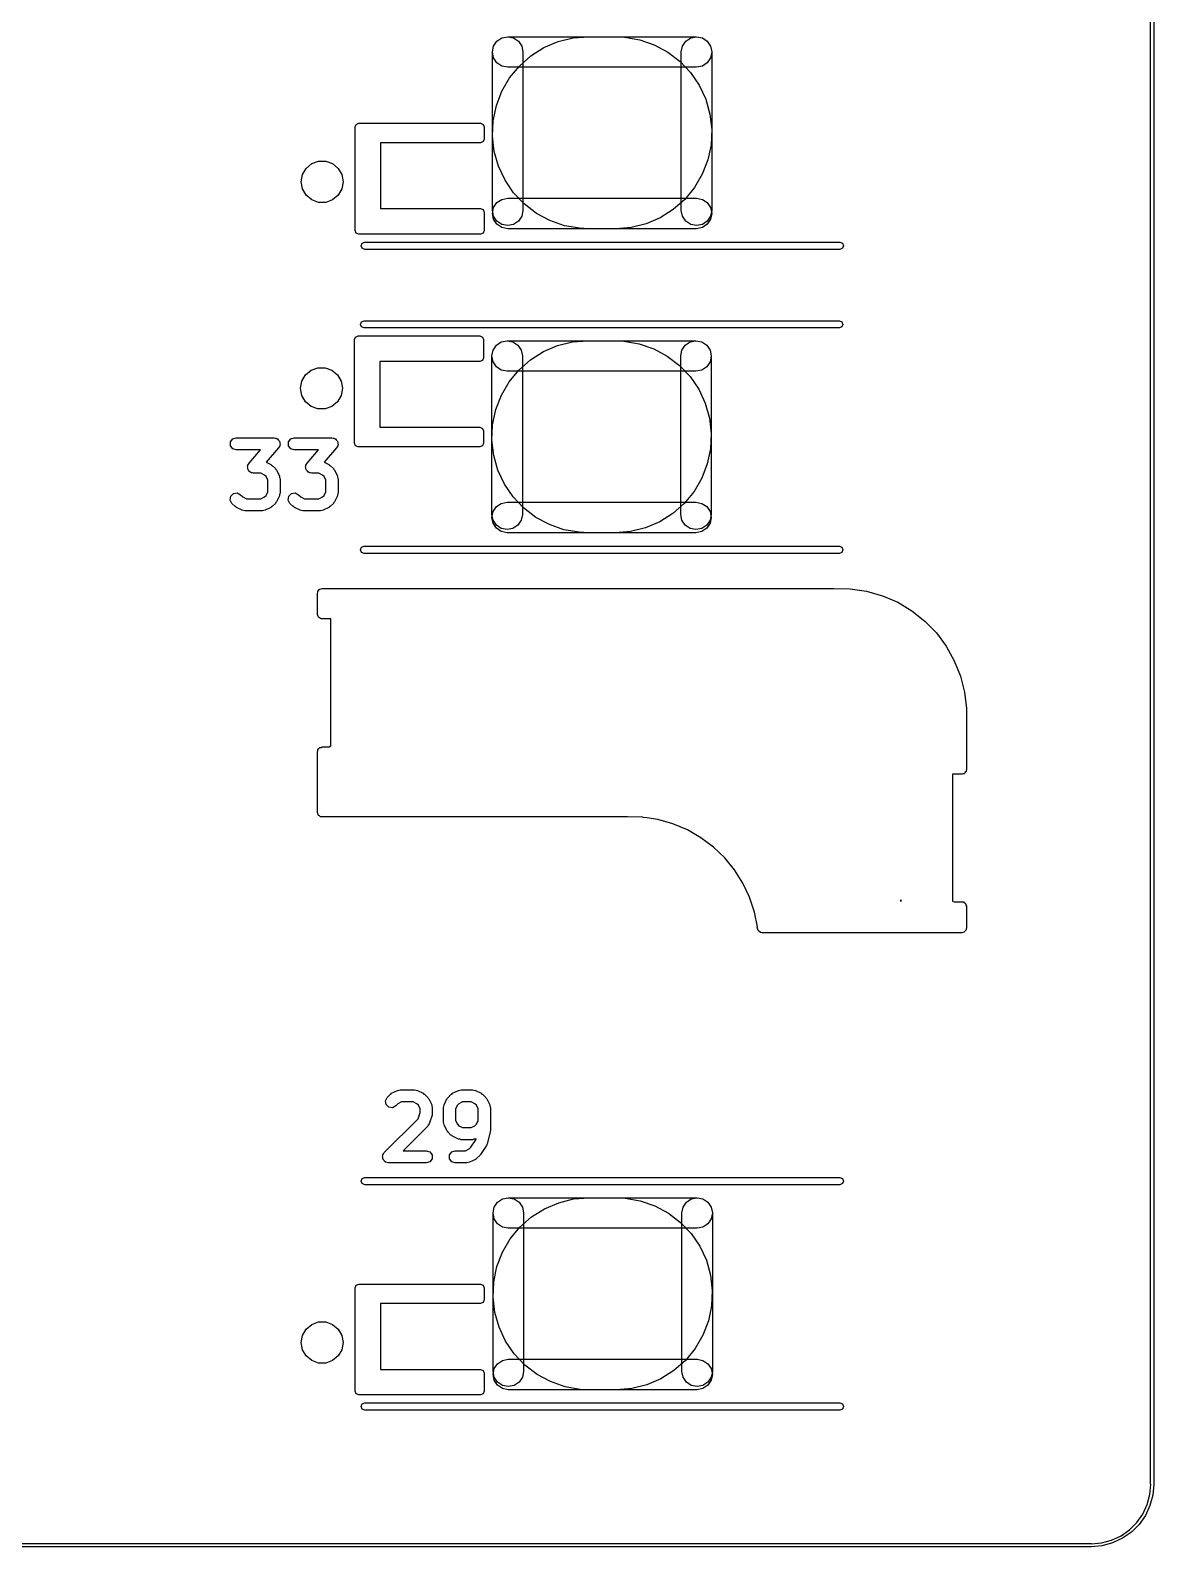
# Model space of a CAD drawing. Extents: x 66 to 223, y -169 to -36.
# Drawn here: x 204.77 to 223.21, y -142.46 to -117.57 of the extents above; entities that cross this region are included whole.
import ezdxf

# ---------------------------------------------------------------- set-up
doc = ezdxf.new("R2010")
doc.units = 0
doc.layers.add('BLACK', color=7, linetype='CONTINUOUS')

msp = doc.modelspace()

# ---------------------------------------------------------------- linework, layer by layer
at = {"layer": 'BLACK', "linetype": 'CONTINUOUS'}
for p, q in [((223.161, -141.43), (223.161, -49.1797)), ((223.211, -49.1797), (223.211, -141.43)), ((212.43, -117.748), (212.511, -117.694)), ((212.43, -117.748), (212.511, -117.694)), ((212.43, -117.748), (212.511, -117.694)), ((212.43, -117.748), (212.511, -117.694)), ((212.511, -117.694), (212.607, -117.675)), ((212.511, -117.694), (212.607, -117.675)), ((212.511, -117.694), (212.607, -117.675)), ((212.511, -117.694), (212.607, -117.675)), ((212.607, -117.675), (212.703, -117.694)), ((212.607, -117.675), (215.707, -117.675)), ((212.607, -117.675), (212.703, -117.694)), ((212.607, -117.675), (215.707, -117.675)), ((212.703, -117.694), (212.784, -117.748)), ((212.703, -117.694), (212.784, -117.748)), ((213.435, -117.756), (213.68, -117.695)), ((213.435, -117.756), (213.68, -117.695)), ((213.68, -117.695), (213.932, -117.675)), ((213.68, -117.695), (213.932, -117.675)), ((213.932, -117.675), (214.382, -117.675)), ((213.932, -117.675), (214.382, -117.675)), ((214.382, -117.675), (214.525, -117.681)), ((214.382, -117.675), (214.525, -117.681)), ((214.525, -117.681), (214.774, -117.724)), ((214.525, -117.681), (214.774, -117.724)), ((215.53, -117.748), (215.611, -117.694)), ((215.53, -117.748), (215.611, -117.694)), ((215.611, -117.694), (215.707, -117.675)), ((215.611, -117.694), (215.707, -117.675)), ((215.707, -117.675), (215.803, -117.694)), ((215.707, -117.675), (215.803, -117.694)), ((215.707, -117.675), (215.803, -117.694)), ((215.707, -117.675), (215.803, -117.694)), ((215.803, -117.694), (215.884, -117.748)), ((215.803, -117.694), (215.884, -117.748)), ((215.803, -117.694), (215.884, -117.748)), ((215.803, -117.694), (215.884, -117.748)), ((212.357, -117.925), (212.376, -117.829)), ((212.357, -117.925), (212.376, -117.829)), ((212.357, -117.925), (212.376, -117.829)), ((212.357, -117.925), (212.376, -117.829)), ((212.357, -120.525), (212.357, -117.925)), ((212.376, -118.021), (212.357, -117.925)), ((212.357, -120.525), (212.357, -117.925)), ((212.376, -118.021), (212.357, -117.925)), ((212.376, -117.829), (212.43, -117.748)), ((212.376, -117.829), (212.43, -117.748)), ((212.376, -117.829), (212.43, -117.748)), ((212.376, -117.829), (212.43, -117.748)), ((212.784, -117.748), (212.838, -117.829)), ((212.784, -117.748), (212.838, -117.829)), ((212.838, -117.829), (212.857, -117.925)), ((212.838, -117.829), (212.857, -117.925)), ((212.857, -117.925), (212.857, -120.525)), ((212.857, -117.925), (212.857, -120.525)), ((212.989, -117.989), (213.202, -117.854)), ((212.989, -117.989), (213.202, -117.854)), ((213.202, -117.854), (213.435, -117.756)), ((213.202, -117.854), (213.435, -117.756)), ((214.774, -117.724), (215.013, -117.807)), ((214.774, -117.724), (215.013, -117.807)), ((215.013, -117.807), (215.235, -117.926)), ((215.013, -117.807), (215.235, -117.926)), ((215.235, -117.926), (215.436, -118.08)), ((215.235, -117.926), (215.436, -118.08)), ((215.457, -117.925), (215.476, -117.829)), ((215.457, -117.925), (215.476, -117.829)), ((215.457, -120.525), (215.457, -117.925)), ((215.457, -120.525), (215.457, -117.925)), ((215.476, -117.829), (215.53, -117.748)), ((215.476, -117.829), (215.53, -117.748)), ((215.884, -117.748), (215.938, -117.829)), ((215.884, -117.748), (215.938, -117.829)), ((215.884, -117.748), (215.938, -117.829)), ((215.884, -117.748), (215.938, -117.829)), ((215.938, -117.829), (215.957, -117.925)), ((215.938, -117.829), (215.957, -117.925)), ((215.938, -117.829), (215.957, -117.925)), ((215.938, -117.829), (215.957, -117.925)), ((215.957, -117.925), (215.938, -118.021)), ((215.957, -117.925), (215.938, -118.021)), ((215.957, -117.925), (215.957, -120.525)), ((215.957, -117.925), (215.957, -120.525)), ((212.43, -118.102), (212.376, -118.021)), ((212.43, -118.102), (212.376, -118.021)), ((212.511, -118.156), (212.43, -118.102)), ((212.511, -118.156), (212.43, -118.102)), ((212.607, -118.175), (212.511, -118.156)), ((212.607, -118.175), (212.511, -118.156)), ((215.707, -118.175), (212.607, -118.175)), ((215.707, -118.175), (212.607, -118.175)), ((212.639, -118.351), (212.799, -118.156)), ((212.639, -118.351), (212.799, -118.156)), ((212.799, -118.156), (212.989, -117.989)), ((212.799, -118.156), (212.989, -117.989)), ((215.436, -118.08), (215.609, -118.263)), ((215.436, -118.08), (215.609, -118.263)), ((215.803, -118.156), (215.707, -118.175)), ((215.803, -118.156), (215.707, -118.175)), ((215.884, -118.102), (215.803, -118.156)), ((215.884, -118.102), (215.803, -118.156)), ((215.938, -118.021), (215.884, -118.102)), ((215.938, -118.021), (215.884, -118.102)), ((212.512, -118.569), (212.639, -118.351)), ((212.512, -118.569), (212.639, -118.351)), ((215.609, -118.263), (215.751, -118.472)), ((215.609, -118.263), (215.751, -118.472)), ((212.421, -118.805), (212.512, -118.569)), ((212.421, -118.805), (212.512, -118.569)), ((215.751, -118.472), (215.858, -118.701)), ((215.751, -118.472), (215.858, -118.701)), ((215.858, -118.701), (215.927, -118.944)), ((215.858, -118.701), (215.927, -118.944)), ((212.369, -119.053), (212.421, -118.805)), ((212.369, -119.053), (212.421, -118.805)), ((215.927, -118.944), (215.956, -119.195)), ((215.927, -118.944), (215.956, -119.195)), ((210.101, -119.155), (210.119, -119.113)), ((210.101, -120.855), (210.101, -119.155)), ((210.119, -119.113), (210.161, -119.095)), ((210.161, -119.095), (212.161, -119.095)), ((212.161, -119.095), (212.203, -119.113)), ((212.203, -119.113), (212.221, -119.155)), ((212.221, -119.155), (212.221, -119.355)), ((212.358, -119.305), (212.369, -119.053)), ((212.358, -119.305), (212.369, -119.053)), ((215.956, -119.195), (215.945, -119.447)), ((215.956, -119.195), (215.945, -119.447)), ((212.161, -119.415), (210.521, -119.415)), ((210.521, -119.415), (210.521, -120.495)), ((212.203, -119.397), (212.161, -119.415)), ((212.221, -119.355), (212.203, -119.397)), ((212.387, -119.556), (212.358, -119.305)), ((212.387, -119.556), (212.358, -119.305)), ((215.945, -119.447), (215.893, -119.695)), ((215.945, -119.447), (215.893, -119.695)), ((212.456, -119.799), (212.387, -119.556)), ((212.456, -119.799), (212.387, -119.556)), ((215.893, -119.695), (215.802, -119.931)), ((215.893, -119.695), (215.802, -119.931)), ((209.218, -120.055), (209.239, -119.938)), ((209.239, -119.938), (209.298, -119.835)), ((209.298, -119.835), (209.39, -119.758)), ((209.39, -119.758), (209.501, -119.717)), ((209.501, -119.717), (209.621, -119.717)), ((209.621, -119.717), (209.732, -119.758)), ((209.732, -119.758), (209.824, -119.835)), ((209.824, -119.835), (209.883, -119.938)), ((209.883, -119.938), (209.904, -120.055)), ((212.563, -120.028), (212.456, -119.799)), ((212.563, -120.028), (212.456, -119.799)), ((215.802, -119.931), (215.675, -120.149)), ((215.802, -119.931), (215.675, -120.149)), ((209.239, -120.172), (209.218, -120.055)), ((209.298, -120.275), (209.239, -120.172)), ((209.883, -120.172), (209.824, -120.275)), ((209.904, -120.055), (209.883, -120.172)), ((212.705, -120.237), (212.563, -120.028)), ((212.705, -120.237), (212.563, -120.028)), ((215.675, -120.149), (215.515, -120.344)), ((215.675, -120.149), (215.515, -120.344)), ((209.39, -120.352), (209.298, -120.275)), ((209.501, -120.393), (209.39, -120.352)), ((209.621, -120.393), (209.501, -120.393)), ((209.732, -120.352), (209.621, -120.393)), ((209.824, -120.275), (209.732, -120.352)), ((212.376, -120.479), (212.43, -120.398)), ((212.376, -120.479), (212.43, -120.398)), ((212.43, -120.398), (212.511, -120.344)), ((212.43, -120.398), (212.511, -120.344)), ((212.511, -120.344), (212.607, -120.325)), ((212.511, -120.344), (212.607, -120.325)), ((212.607, -120.325), (215.707, -120.325)), ((212.607, -120.325), (215.707, -120.325)), ((212.878, -120.42), (212.705, -120.237)), ((212.878, -120.42), (212.705, -120.237)), ((213.079, -120.574), (212.878, -120.42)), ((213.079, -120.574), (212.878, -120.42)), ((215.515, -120.344), (215.325, -120.511)), ((215.515, -120.344), (215.325, -120.511)), ((215.707, -120.325), (215.803, -120.344)), ((215.707, -120.325), (215.803, -120.344)), ((215.803, -120.344), (215.884, -120.398)), ((215.803, -120.344), (215.884, -120.398)), ((215.884, -120.398), (215.938, -120.479)), ((215.884, -120.398), (215.938, -120.479)), ((210.521, -120.495), (212.161, -120.495)), ((212.161, -120.495), (212.203, -120.513)), ((212.203, -120.513), (212.221, -120.555)), ((212.221, -120.555), (212.221, -120.855)), ((212.357, -120.575), (212.376, -120.479)), ((212.357, -120.575), (212.376, -120.479)), ((212.376, -120.621), (212.357, -120.525)), ((212.376, -120.621), (212.357, -120.525)), ((212.376, -120.671), (212.357, -120.575)), ((212.376, -120.671), (212.357, -120.575)), ((212.43, -120.702), (212.376, -120.621)), ((212.43, -120.702), (212.376, -120.621)), ((212.43, -120.752), (212.376, -120.671)), ((212.43, -120.752), (212.376, -120.671)), ((212.838, -120.621), (212.784, -120.702)), ((212.838, -120.621), (212.784, -120.702)), ((212.857, -120.525), (212.838, -120.621)), ((212.857, -120.525), (212.838, -120.621)), ((213.301, -120.693), (213.079, -120.574)), ((213.301, -120.693), (213.079, -120.574)), ((215.112, -120.646), (214.879, -120.744)), ((215.112, -120.646), (214.879, -120.744)), ((215.325, -120.511), (215.112, -120.646)), ((215.325, -120.511), (215.112, -120.646)), ((215.476, -120.621), (215.457, -120.525)), ((215.476, -120.621), (215.457, -120.525)), ((215.53, -120.702), (215.476, -120.621)), ((215.53, -120.702), (215.476, -120.621)), ((215.938, -120.621), (215.884, -120.702)), ((215.938, -120.621), (215.884, -120.702)), ((215.938, -120.671), (215.884, -120.752)), ((215.938, -120.671), (215.884, -120.752)), ((215.938, -120.479), (215.957, -120.575)), ((215.938, -120.479), (215.957, -120.575)), ((215.957, -120.525), (215.938, -120.621)), ((215.957, -120.525), (215.938, -120.621)), ((215.957, -120.575), (215.938, -120.671)), ((215.957, -120.575), (215.938, -120.671)), ((210.119, -120.897), (210.101, -120.855)), ((210.161, -120.915), (210.119, -120.897)), ((212.161, -120.915), (210.161, -120.915)), ((212.203, -120.897), (212.161, -120.915)), ((212.221, -120.855), (212.203, -120.897)), ((212.511, -120.756), (212.43, -120.702)), ((212.511, -120.756), (212.43, -120.702)), ((212.511, -120.806), (212.43, -120.752)), ((212.511, -120.806), (212.43, -120.752)), ((212.607, -120.775), (212.511, -120.756)), ((212.607, -120.775), (212.511, -120.756)), ((212.607, -120.825), (212.511, -120.806)), ((212.607, -120.825), (212.511, -120.806)), ((212.703, -120.756), (212.607, -120.775)), ((212.703, -120.756), (212.607, -120.775)), ((215.707, -120.825), (212.607, -120.825)), ((215.707, -120.825), (212.607, -120.825)), ((212.784, -120.702), (212.703, -120.756)), ((212.784, -120.702), (212.703, -120.756)), ((213.54, -120.776), (213.301, -120.693)), ((213.54, -120.776), (213.301, -120.693)), ((213.789, -120.819), (213.54, -120.776)), ((213.789, -120.819), (213.54, -120.776)), ((213.932, -120.825), (213.789, -120.819)), ((213.932, -120.825), (213.789, -120.819)), ((214.382, -120.825), (213.932, -120.825)), ((214.382, -120.825), (213.932, -120.825)), ((214.634, -120.805), (214.382, -120.825)), ((214.634, -120.805), (214.382, -120.825)), ((214.879, -120.744), (214.634, -120.805)), ((214.879, -120.744), (214.634, -120.805)), ((215.611, -120.756), (215.53, -120.702)), ((215.611, -120.756), (215.53, -120.702)), ((215.707, -120.775), (215.611, -120.756)), ((215.707, -120.775), (215.611, -120.756)), ((215.803, -120.756), (215.707, -120.775)), ((215.803, -120.756), (215.707, -120.775)), ((215.803, -120.806), (215.707, -120.825)), ((215.803, -120.806), (215.707, -120.825)), ((215.884, -120.702), (215.803, -120.756)), ((215.884, -120.702), (215.803, -120.756)), ((215.884, -120.752), (215.803, -120.806)), ((215.884, -120.752), (215.803, -120.806)), ((210.201, -121.105), (210.219, -121.063)), ((210.219, -121.147), (210.201, -121.105)), ((210.219, -121.063), (210.261, -121.045)), ((210.261, -121.165), (210.219, -121.147)), ((210.261, -121.045), (218.061, -121.045)), ((218.061, -121.165), (210.261, -121.165)), ((218.061, -121.045), (218.103, -121.063)), ((218.103, -121.147), (218.061, -121.165)), ((218.103, -121.063), (218.121, -121.105)), ((218.121, -121.105), (218.103, -121.147)), ((210.191, -122.395), (210.209, -122.353)), ((210.209, -122.437), (210.191, -122.395)), ((210.209, -122.353), (210.251, -122.335)), ((210.251, -122.335), (218.051, -122.335)), ((218.051, -122.335), (218.093, -122.353)), ((218.093, -122.353), (218.111, -122.395)), ((218.111, -122.395), (218.093, -122.437)), ((210.091, -122.645), (210.109, -122.603)), ((210.091, -124.345), (210.091, -122.645)), ((210.109, -122.603), (210.151, -122.585)), ((210.151, -122.585), (212.151, -122.585)), ((210.251, -122.455), (210.209, -122.437)), ((218.051, -122.455), (210.251, -122.455)), ((212.151, -122.585), (212.193, -122.603)), ((212.193, -122.603), (212.211, -122.645)), ((212.211, -122.645), (212.211, -122.945)), ((212.421, -122.737), (212.502, -122.683)), ((212.421, -122.737), (212.502, -122.683)), ((212.421, -122.737), (212.502, -122.683)), ((212.421, -122.737), (212.502, -122.683)), ((212.502, -122.683), (212.598, -122.664)), ((212.502, -122.683), (212.598, -122.664)), ((212.502, -122.683), (212.598, -122.664)), ((212.502, -122.683), (212.598, -122.664)), ((212.598, -122.664), (215.698, -122.664)), ((212.598, -122.664), (212.694, -122.683)), ((212.598, -122.664), (215.698, -122.664)), ((212.598, -122.664), (212.694, -122.683)), ((212.694, -122.683), (212.775, -122.737)), ((212.694, -122.683), (212.775, -122.737)), ((213.671, -122.684), (213.923, -122.664)), ((213.671, -122.684), (213.923, -122.664)), ((213.923, -122.664), (214.373, -122.664)), ((213.923, -122.664), (214.373, -122.664)), ((214.373, -122.664), (214.516, -122.67)), ((214.373, -122.664), (214.516, -122.67)), ((214.516, -122.67), (214.765, -122.713)), ((214.516, -122.67), (214.765, -122.713)), ((215.521, -122.737), (215.602, -122.683)), ((215.521, -122.737), (215.602, -122.683)), ((215.602, -122.683), (215.698, -122.664)), ((215.602, -122.683), (215.698, -122.664)), ((215.698, -122.664), (215.794, -122.683)), ((215.698, -122.664), (215.794, -122.683)), ((215.698, -122.664), (215.794, -122.683)), ((215.698, -122.664), (215.794, -122.683)), ((215.794, -122.683), (215.875, -122.737)), ((215.794, -122.683), (215.875, -122.737)), ((215.794, -122.683), (215.875, -122.737)), ((215.794, -122.683), (215.875, -122.737)), ((218.093, -122.437), (218.051, -122.455)), ((212.348, -122.914), (212.367, -122.818)), ((212.348, -122.914), (212.367, -122.818)), ((212.348, -122.914), (212.367, -122.818)), ((212.348, -122.914), (212.367, -122.818)), ((212.367, -123.01), (212.348, -122.914)), ((212.348, -125.514), (212.348, -122.914)), ((212.367, -123.01), (212.348, -122.914)), ((212.348, -125.514), (212.348, -122.914)), ((212.367, -122.818), (212.421, -122.737)), ((212.367, -122.818), (212.421, -122.737)), ((212.367, -122.818), (212.421, -122.737)), ((212.367, -122.818), (212.421, -122.737)), ((212.775, -122.737), (212.829, -122.818)), ((212.775, -122.737), (212.829, -122.818)), ((212.829, -122.818), (212.848, -122.914)), ((212.829, -122.818), (212.848, -122.914)), ((212.848, -122.914), (212.848, -125.514)), ((212.848, -122.914), (212.848, -125.514)), ((212.98, -122.978), (213.193, -122.843)), ((212.98, -122.978), (213.193, -122.843)), ((213.193, -122.843), (213.426, -122.745)), ((213.193, -122.843), (213.426, -122.745)), ((213.426, -122.745), (213.671, -122.684)), ((213.426, -122.745), (213.671, -122.684)), ((214.765, -122.713), (215.004, -122.796)), ((214.765, -122.713), (215.004, -122.796)), ((215.004, -122.796), (215.226, -122.915)), ((215.004, -122.796), (215.226, -122.915)), ((215.226, -122.915), (215.427, -123.069)), ((215.226, -122.915), (215.427, -123.069)), ((215.448, -122.914), (215.467, -122.818)), ((215.448, -122.914), (215.467, -122.818)), ((215.448, -125.514), (215.448, -122.914)), ((215.448, -125.514), (215.448, -122.914)), ((215.467, -122.818), (215.521, -122.737)), ((215.467, -122.818), (215.521, -122.737)), ((215.875, -122.737), (215.929, -122.818)), ((215.875, -122.737), (215.929, -122.818)), ((215.875, -122.737), (215.929, -122.818)), ((215.875, -122.737), (215.929, -122.818)), ((215.929, -122.818), (215.948, -122.914)), ((215.929, -122.818), (215.948, -122.914)), ((215.929, -122.818), (215.948, -122.914)), ((215.929, -122.818), (215.948, -122.914)), ((215.948, -122.914), (215.929, -123.01)), ((215.948, -122.914), (215.929, -123.01)), ((215.948, -122.914), (215.948, -125.514)), ((215.948, -122.914), (215.948, -125.514)), ((209.288, -123.225), (209.38, -123.148)), ((209.38, -123.148), (209.491, -123.107)), ((209.491, -123.107), (209.611, -123.107)), ((209.611, -123.107), (209.722, -123.148)), ((209.722, -123.148), (209.814, -123.225)), ((212.151, -123.005), (210.511, -123.005)), ((210.511, -123.005), (210.511, -124.085)), ((212.193, -122.987), (212.151, -123.005)), ((212.211, -122.945), (212.193, -122.987)), ((212.421, -123.091), (212.367, -123.01)), ((212.421, -123.091), (212.367, -123.01)), ((212.502, -123.145), (212.421, -123.091)), ((212.502, -123.145), (212.421, -123.091)), ((212.598, -123.164), (212.502, -123.145)), ((212.598, -123.164), (212.502, -123.145)), ((215.698, -123.164), (212.598, -123.164)), ((215.698, -123.164), (212.598, -123.164)), ((212.63, -123.34), (212.79, -123.145)), ((212.63, -123.34), (212.79, -123.145)), ((212.79, -123.145), (212.98, -122.978)), ((212.79, -123.145), (212.98, -122.978)), ((215.427, -123.069), (215.6, -123.252)), ((215.427, -123.069), (215.6, -123.252)), ((215.794, -123.145), (215.698, -123.164)), ((215.794, -123.145), (215.698, -123.164)), ((215.875, -123.091), (215.794, -123.145)), ((215.875, -123.091), (215.794, -123.145)), ((215.929, -123.01), (215.875, -123.091)), ((215.929, -123.01), (215.875, -123.091)), ((209.208, -123.445), (209.229, -123.328)), ((209.229, -123.328), (209.288, -123.225)), ((209.814, -123.225), (209.873, -123.328)), ((209.873, -123.328), (209.894, -123.445)), ((212.503, -123.558), (212.63, -123.34)), ((212.503, -123.558), (212.63, -123.34)), ((215.6, -123.252), (215.742, -123.461)), ((215.6, -123.252), (215.742, -123.461)), ((209.229, -123.562), (209.208, -123.445)), ((209.288, -123.665), (209.229, -123.562)), ((209.38, -123.742), (209.288, -123.665)), ((209.814, -123.665), (209.722, -123.742)), ((209.873, -123.562), (209.814, -123.665)), ((209.894, -123.445), (209.873, -123.562)), ((212.412, -123.794), (212.503, -123.558)), ((212.412, -123.794), (212.503, -123.558)), ((215.742, -123.461), (215.849, -123.69)), ((215.742, -123.461), (215.849, -123.69)), ((209.491, -123.783), (209.38, -123.742)), ((209.611, -123.783), (209.491, -123.783)), ((209.722, -123.742), (209.611, -123.783)), ((212.36, -124.042), (212.412, -123.794)), ((212.36, -124.042), (212.412, -123.794)), ((215.849, -123.69), (215.918, -123.933)), ((215.849, -123.69), (215.918, -123.933)), ((210.511, -124.085), (212.151, -124.085)), ((212.151, -124.085), (212.193, -124.103)), ((212.193, -124.103), (212.211, -124.145)), ((212.211, -124.145), (212.211, -124.345)), ((212.349, -124.294), (212.36, -124.042)), ((212.349, -124.294), (212.36, -124.042)), ((215.918, -123.933), (215.947, -124.184)), ((215.918, -123.933), (215.947, -124.184)), ((208.056, -124.326), (208.093, -124.276)), ((208.056, -124.388), (208.056, -124.326)), ((208.093, -124.438), (208.056, -124.388)), ((208.093, -124.276), (208.151, -124.257)), ((208.151, -124.257), (208.77, -124.257)), ((208.846, -124.423), (208.641, -124.657)), ((208.77, -124.257), (208.79, -124.263)), ((208.79, -124.263), (208.81, -124.265)), ((208.81, -124.265), (208.818, -124.273)), ((208.818, -124.273), (208.829, -124.276)), ((208.829, -124.276), (208.841, -124.293)), ((208.841, -124.293), (208.856, -124.306)), ((208.854, -124.404), (208.846, -124.423)), ((208.866, -124.388), (208.854, -124.404)), ((208.856, -124.306), (208.859, -124.317)), ((208.859, -124.317), (208.866, -124.326)), ((208.866, -124.326), (208.866, -124.346)), ((208.866, -124.346), (208.87, -124.366)), ((208.87, -124.366), (208.866, -124.377)), ((208.866, -124.377), (208.866, -124.388)), ((209.009, -124.326), (209.045, -124.276)), ((209.009, -124.388), (209.009, -124.326)), ((209.045, -124.438), (209.009, -124.388)), ((209.045, -124.276), (209.104, -124.257)), ((209.104, -124.257), (209.723, -124.257)), ((209.798, -124.423), (209.593, -124.657)), ((209.723, -124.257), (209.742, -124.263)), ((209.742, -124.263), (209.762, -124.265)), ((209.762, -124.265), (209.771, -124.273)), ((209.771, -124.273), (209.782, -124.276)), ((209.782, -124.276), (209.794, -124.293)), ((209.794, -124.293), (209.809, -124.306)), ((209.806, -124.404), (209.798, -124.423)), ((209.818, -124.388), (209.806, -124.404)), ((209.809, -124.306), (209.811, -124.317)), ((209.811, -124.317), (209.818, -124.326)), ((209.818, -124.326), (209.818, -124.346)), ((209.818, -124.346), (209.822, -124.366)), ((209.822, -124.366), (209.818, -124.377)), ((209.818, -124.377), (209.818, -124.388)), ((210.109, -124.387), (210.091, -124.345)), ((210.151, -124.405), (210.109, -124.387)), ((212.151, -124.405), (210.151, -124.405)), ((212.193, -124.387), (212.151, -124.405)), ((212.211, -124.345), (212.193, -124.387)), ((212.378, -124.545), (212.349, -124.294)), ((212.378, -124.545), (212.349, -124.294)), ((215.947, -124.184), (215.936, -124.436)), ((215.947, -124.184), (215.936, -124.436)), ((208.151, -124.457), (208.093, -124.438)), ((208.55, -124.457), (208.151, -124.457)), ((208.354, -124.691), (208.362, -124.672)), ((208.362, -124.672), (208.55, -124.457)), ((208.641, -124.657), (208.72, -124.696)), ((209.104, -124.457), (209.045, -124.438)), ((209.502, -124.457), (209.104, -124.457)), ((209.306, -124.691), (209.314, -124.672)), ((209.314, -124.672), (209.502, -124.457)), ((209.593, -124.657), (209.672, -124.696)), ((212.447, -124.788), (212.378, -124.545)), ((212.447, -124.788), (212.378, -124.545)), ((215.936, -124.436), (215.884, -124.684)), ((215.936, -124.436), (215.884, -124.684)), ((208.338, -124.729), (208.342, -124.719)), ((208.342, -124.749), (208.338, -124.729)), ((208.342, -124.707), (208.354, -124.691)), ((208.342, -124.719), (208.342, -124.707)), ((208.342, -124.769), (208.342, -124.749)), ((208.349, -124.778), (208.342, -124.769)), ((208.351, -124.789), (208.349, -124.778)), ((208.366, -124.803), (208.351, -124.789)), ((208.378, -124.819), (208.366, -124.803)), ((208.389, -124.822), (208.378, -124.819)), ((208.398, -124.83), (208.389, -124.822)), ((208.418, -124.832), (208.398, -124.83)), ((208.437, -124.838), (208.418, -124.832)), ((208.556, -124.838), (208.437, -124.838)), ((208.616, -124.868), (208.556, -124.838)), ((208.641, -124.893), (208.616, -124.868)), ((208.67, -124.952), (208.641, -124.893)), ((208.72, -124.696), (208.731, -124.708)), ((208.731, -124.708), (208.746, -124.715)), ((208.746, -124.715), (208.794, -124.763)), ((208.794, -124.763), (208.801, -124.777)), ((208.801, -124.777), (208.812, -124.789)), ((208.812, -124.789), (208.86, -124.884)), ((208.86, -124.884), (208.863, -124.907)), ((208.863, -124.907), (208.87, -124.929)), ((209.29, -124.729), (209.294, -124.719)), ((209.294, -124.749), (209.29, -124.729)), ((209.294, -124.707), (209.306, -124.691)), ((209.294, -124.719), (209.294, -124.707)), ((209.294, -124.769), (209.294, -124.749)), ((209.301, -124.778), (209.294, -124.769)), ((209.304, -124.789), (209.301, -124.778)), ((209.319, -124.803), (209.304, -124.789)), ((209.331, -124.819), (209.319, -124.803)), ((209.342, -124.822), (209.331, -124.819)), ((209.35, -124.83), (209.342, -124.822)), ((209.37, -124.832), (209.35, -124.83)), ((209.39, -124.838), (209.37, -124.832)), ((209.509, -124.838), (209.39, -124.838)), ((209.568, -124.868), (209.509, -124.838)), ((209.593, -124.893), (209.568, -124.868)), ((209.623, -124.952), (209.593, -124.893)), ((209.672, -124.696), (209.684, -124.708)), ((209.684, -124.708), (209.698, -124.715)), ((209.698, -124.715), (209.746, -124.763)), ((209.746, -124.763), (209.753, -124.777)), ((209.753, -124.777), (209.765, -124.789)), ((209.765, -124.789), (209.812, -124.884)), ((209.812, -124.884), (209.816, -124.907)), ((209.816, -124.907), (209.823, -124.929)), ((212.554, -125.017), (212.447, -124.788)), ((212.554, -125.017), (212.447, -124.788)), ((215.793, -124.92), (215.666, -125.138)), ((215.793, -124.92), (215.666, -125.138)), ((215.884, -124.684), (215.793, -124.92)), ((215.884, -124.684), (215.793, -124.92)), ((208.106, -125.173), (208.167, -125.163)), ((208.167, -125.163), (208.222, -125.191)), ((208.641, -125.203), (208.67, -125.143)), ((208.67, -125.143), (208.67, -124.952)), ((208.87, -125.167), (208.863, -125.189)), ((208.87, -124.929), (208.87, -125.167)), ((209.058, -125.173), (209.119, -125.163)), ((209.119, -125.163), (209.175, -125.191)), ((209.593, -125.203), (209.623, -125.143)), ((209.623, -125.143), (209.623, -124.952)), ((209.823, -125.167), (209.816, -125.189)), ((209.823, -124.929), (209.823, -125.167)), ((212.696, -125.226), (212.554, -125.017)), ((212.696, -125.226), (212.554, -125.017)), ((215.666, -125.138), (215.506, -125.333)), ((215.666, -125.138), (215.506, -125.333)), ((208.053, -125.278), (208.062, -125.216)), ((208.081, -125.333), (208.053, -125.278)), ((208.062, -125.216), (208.106, -125.173)), ((208.128, -125.38), (208.081, -125.333)), ((208.143, -125.388), (208.128, -125.38)), ((208.154, -125.399), (208.143, -125.388)), ((208.25, -125.447), (208.154, -125.399)), ((208.222, -125.191), (208.258, -125.227)), ((208.258, -125.227), (208.318, -125.257)), ((208.318, -125.257), (208.556, -125.257)), ((208.556, -125.257), (208.616, -125.227)), ((208.616, -125.227), (208.641, -125.203)), ((208.72, -125.399), (208.625, -125.447)), ((208.731, -125.388), (208.72, -125.399)), ((208.746, -125.38), (208.731, -125.388)), ((208.794, -125.333), (208.746, -125.38)), ((208.801, -125.318), (208.794, -125.333)), ((208.812, -125.307), (208.801, -125.318)), ((208.86, -125.211), (208.812, -125.307)), ((208.863, -125.189), (208.86, -125.211)), ((209.005, -125.278), (209.015, -125.216)), ((209.033, -125.333), (209.005, -125.278)), ((209.015, -125.216), (209.058, -125.173)), ((209.081, -125.38), (209.033, -125.333)), ((209.095, -125.388), (209.081, -125.38)), ((209.107, -125.399), (209.095, -125.388)), ((209.202, -125.447), (209.107, -125.399)), ((209.175, -125.191), (209.211, -125.227)), ((209.211, -125.227), (209.27, -125.257)), ((209.27, -125.257), (209.509, -125.257)), ((209.509, -125.257), (209.568, -125.227)), ((209.568, -125.227), (209.593, -125.203)), ((209.672, -125.399), (209.577, -125.447)), ((209.684, -125.388), (209.672, -125.399)), ((209.698, -125.38), (209.684, -125.388)), ((209.746, -125.333), (209.698, -125.38)), ((209.753, -125.318), (209.746, -125.333)), ((209.765, -125.307), (209.753, -125.318)), ((209.812, -125.211), (209.765, -125.307)), ((209.816, -125.189), (209.812, -125.211)), ((212.367, -125.468), (212.421, -125.387)), ((212.367, -125.468), (212.421, -125.387)), ((212.421, -125.387), (212.502, -125.333)), ((212.421, -125.387), (212.502, -125.333)), ((212.502, -125.333), (212.598, -125.314)), ((212.502, -125.333), (212.598, -125.314)), ((212.598, -125.314), (215.698, -125.314)), ((212.598, -125.314), (215.698, -125.314)), ((212.869, -125.409), (212.696, -125.226)), ((212.869, -125.409), (212.696, -125.226)), ((213.07, -125.563), (212.869, -125.409)), ((213.07, -125.563), (212.869, -125.409)), ((215.506, -125.333), (215.316, -125.5)), ((215.506, -125.333), (215.316, -125.5)), ((215.698, -125.314), (215.794, -125.333)), ((215.698, -125.314), (215.794, -125.333)), ((215.794, -125.333), (215.875, -125.387)), ((215.794, -125.333), (215.875, -125.387)), ((215.875, -125.387), (215.929, -125.468)), ((215.875, -125.387), (215.929, -125.468)), ((208.272, -125.45), (208.25, -125.447)), ((208.294, -125.457), (208.272, -125.45)), ((208.58, -125.457), (208.294, -125.457)), ((208.602, -125.45), (208.58, -125.457)), ((208.625, -125.447), (208.602, -125.45)), ((209.225, -125.45), (209.202, -125.447)), ((209.247, -125.457), (209.225, -125.45)), ((209.532, -125.457), (209.247, -125.457)), ((209.554, -125.45), (209.532, -125.457)), ((209.577, -125.447), (209.554, -125.45)), ((212.348, -125.564), (212.367, -125.468)), ((212.348, -125.564), (212.367, -125.468)), ((212.367, -125.61), (212.348, -125.514)), ((212.367, -125.61), (212.348, -125.514)), ((212.367, -125.66), (212.348, -125.564)), ((212.367, -125.66), (212.348, -125.564)), ((212.421, -125.691), (212.367, -125.61)), ((212.421, -125.691), (212.367, -125.61)), ((212.421, -125.741), (212.367, -125.66)), ((212.421, -125.741), (212.367, -125.66)), ((212.829, -125.61), (212.775, -125.691)), ((212.829, -125.61), (212.775, -125.691)), ((212.848, -125.514), (212.829, -125.61)), ((212.848, -125.514), (212.829, -125.61)), ((213.292, -125.682), (213.07, -125.563)), ((213.292, -125.682), (213.07, -125.563)), ((215.103, -125.635), (214.87, -125.733)), ((215.103, -125.635), (214.87, -125.733)), ((215.316, -125.5), (215.103, -125.635)), ((215.316, -125.5), (215.103, -125.635)), ((215.467, -125.61), (215.448, -125.514)), ((215.467, -125.61), (215.448, -125.514)), ((215.521, -125.691), (215.467, -125.61)), ((215.521, -125.691), (215.467, -125.61)), ((215.929, -125.61), (215.875, -125.691)), ((215.929, -125.61), (215.875, -125.691)), ((215.929, -125.66), (215.875, -125.741)), ((215.929, -125.66), (215.875, -125.741)), ((215.929, -125.468), (215.948, -125.564)), ((215.929, -125.468), (215.948, -125.564)), ((215.948, -125.514), (215.929, -125.61)), ((215.948, -125.514), (215.929, -125.61)), ((215.948, -125.564), (215.929, -125.66)), ((215.948, -125.564), (215.929, -125.66)), ((212.502, -125.745), (212.421, -125.691)), ((212.502, -125.745), (212.421, -125.691)), ((212.502, -125.795), (212.421, -125.741)), ((212.502, -125.795), (212.421, -125.741)), ((212.598, -125.764), (212.502, -125.745)), ((212.598, -125.764), (212.502, -125.745)), ((212.598, -125.814), (212.502, -125.795)), ((212.598, -125.814), (212.502, -125.795)), ((212.694, -125.745), (212.598, -125.764)), ((212.694, -125.745), (212.598, -125.764)), ((215.698, -125.814), (212.598, -125.814)), ((215.698, -125.814), (212.598, -125.814)), ((212.775, -125.691), (212.694, -125.745)), ((212.775, -125.691), (212.694, -125.745)), ((213.531, -125.765), (213.292, -125.682)), ((213.531, -125.765), (213.292, -125.682)), ((213.78, -125.808), (213.531, -125.765)), ((213.78, -125.808), (213.531, -125.765)), ((213.923, -125.814), (213.78, -125.808)), ((213.923, -125.814), (213.78, -125.808)), ((214.373, -125.814), (213.923, -125.814)), ((214.373, -125.814), (213.923, -125.814)), ((214.625, -125.794), (214.373, -125.814)), ((214.625, -125.794), (214.373, -125.814)), ((214.87, -125.733), (214.625, -125.794)), ((214.87, -125.733), (214.625, -125.794)), ((215.602, -125.745), (215.521, -125.691)), ((215.602, -125.745), (215.521, -125.691)), ((215.698, -125.764), (215.602, -125.745)), ((215.698, -125.764), (215.602, -125.745)), ((215.794, -125.745), (215.698, -125.764)), ((215.794, -125.745), (215.698, -125.764)), ((215.794, -125.795), (215.698, -125.814)), ((215.794, -125.795), (215.698, -125.814)), ((215.875, -125.691), (215.794, -125.745)), ((215.875, -125.691), (215.794, -125.745)), ((215.875, -125.741), (215.794, -125.795)), ((215.875, -125.741), (215.794, -125.795)), ((210.191, -126.095), (210.209, -126.053)), ((210.209, -126.137), (210.191, -126.095)), ((210.209, -126.053), (210.251, -126.035)), ((210.251, -126.155), (210.209, -126.137)), ((210.251, -126.035), (218.051, -126.035)), ((218.051, -126.155), (210.251, -126.155)), ((218.051, -126.035), (218.093, -126.053)), ((218.093, -126.137), (218.051, -126.155)), ((218.093, -126.053), (218.111, -126.095)), ((218.111, -126.095), (218.093, -126.137)), ((209.486, -126.805), (209.488, -126.795)), ((209.486, -127.155), (209.486, -126.805)), ((209.487, -126.792), (209.489, -126.789)), ((209.488, -126.795), (209.487, -126.792)), ((209.489, -126.789), (209.491, -126.779)), ((209.491, -126.779), (209.503, -126.764)), ((209.503, -126.764), (209.513, -126.748)), ((209.513, -126.748), (209.519, -126.745)), ((209.519, -126.745), (209.523, -126.74)), ((209.523, -126.74), (209.543, -126.737)), ((209.543, -126.737), (209.561, -126.73)), ((209.561, -126.73), (217.961, -126.73)), ((217.961, -126.73), (217.962, -126.73)), ((217.962, -126.73), (218.229, -126.734)), ((218.229, -126.734), (218.498, -126.774)), ((218.498, -126.774), (218.759, -126.848)), ((218.759, -126.848), (219.009, -126.956)), ((209.493, -127.173), (209.486, -127.155)), ((219.009, -126.956), (219.242, -127.096)), ((219.242, -127.096), (219.455, -127.264)), ((209.496, -127.192), (209.493, -127.173)), ((209.501, -127.197), (209.496, -127.192)), ((209.504, -127.203), (209.501, -127.197)), ((209.52, -127.213), (209.504, -127.203)), ((209.535, -127.225), (209.52, -127.213)), ((209.545, -127.227), (209.535, -127.225)), ((209.548, -127.229), (209.545, -127.227)), ((209.551, -127.228), (209.548, -127.229)), ((209.561, -127.23), (209.551, -127.228)), ((209.706, -127.23), (209.561, -127.23)), ((209.706, -129.315), (209.706, -127.23)), ((219.455, -127.264), (219.644, -127.46)), ((219.644, -127.46), (219.806, -127.678)), ((219.806, -127.678), (219.938, -127.915)), ((219.938, -127.915), (220.038, -128.168)), ((220.038, -128.168), (220.105, -128.431)), ((220.105, -128.431), (220.136, -128.701)), ((220.136, -128.701), (220.135, -128.703)), ((220.135, -128.703), (220.136, -128.705)), ((220.136, -128.705), (220.136, -129.705)), ((209.486, -129.405), (209.488, -129.395)), ((209.487, -129.392), (209.489, -129.389)), ((209.488, -129.395), (209.487, -129.392)), ((209.489, -129.389), (209.491, -129.379)), ((209.491, -129.379), (209.503, -129.364)), ((209.503, -129.364), (209.513, -129.348)), ((209.513, -129.348), (209.519, -129.345)), ((209.519, -129.345), (209.523, -129.34)), ((209.523, -129.34), (209.543, -129.337)), ((209.543, -129.337), (209.561, -129.33)), ((209.561, -129.33), (209.675, -129.33)), ((209.675, -129.33), (209.706, -129.315)), ((209.486, -130.405), (209.486, -129.405)), ((220.061, -129.78), (219.906, -129.78)), ((219.906, -129.78), (219.906, -131.864)), ((220.079, -129.773), (220.061, -129.78)), ((220.099, -129.77), (220.079, -129.773)), ((220.103, -129.765), (220.099, -129.77)), ((220.109, -129.762), (220.103, -129.765)), ((220.119, -129.746), (220.109, -129.762)), ((220.131, -129.731), (220.119, -129.746)), ((220.133, -129.721), (220.131, -129.731)), ((220.135, -129.718), (220.133, -129.721)), ((220.136, -129.705), (220.134, -129.715)), ((220.134, -129.715), (220.135, -129.718)), ((209.493, -130.423), (209.486, -130.405)), ((209.496, -130.442), (209.493, -130.423)), ((209.501, -130.447), (209.496, -130.442)), ((209.504, -130.453), (209.501, -130.447)), ((209.52, -130.463), (209.504, -130.453)), ((209.535, -130.475), (209.52, -130.463)), ((209.545, -130.477), (209.535, -130.475)), ((209.548, -130.479), (209.545, -130.477)), ((209.551, -130.478), (209.548, -130.479)), ((209.561, -130.48), (209.551, -130.478)), ((214.561, -130.48), (209.561, -130.48)), ((214.562, -130.48), (214.561, -130.48)), ((214.563, -130.48), (214.562, -130.48)), ((214.573, -130.476), (214.563, -130.48)), ((214.819, -130.484), (214.573, -130.476)), ((214.823, -130.484), (214.819, -130.484)), ((214.829, -130.487), (214.823, -130.484)), ((214.892, -130.495), (214.829, -130.487)), ((215.073, -130.523), (214.892, -130.495)), ((215.32, -130.593), (215.073, -130.523)), ((215.556, -130.692), (215.32, -130.593)), ((215.778, -130.82), (215.556, -130.692)), ((215.984, -130.973), (215.778, -130.82)), ((216.169, -131.15), (215.984, -130.973)), ((216.331, -131.349), (216.169, -131.15)), ((216.468, -131.566), (216.331, -131.349)), ((216.577, -131.798), (216.468, -131.566)), ((216.657, -132.042), (216.577, -131.798)), ((219.068, -131.847), (219.052, -131.855)), ((219.052, -131.855), (219.069, -131.855)), ((219.069, -131.855), (219.068, -131.847)), ((219.906, -131.864), (219.936, -131.87)), ((219.936, -131.87), (220.061, -131.87)), ((220.061, -131.87), (220.071, -131.872)), ((220.071, -131.872), (220.074, -131.871)), ((220.074, -131.871), (220.077, -131.873)), ((220.077, -131.873), (220.087, -131.875)), ((220.087, -131.875), (220.102, -131.887)), ((220.102, -131.887), (220.118, -131.897)), ((216.705, -132.283), (216.657, -132.042)), ((220.118, -131.897), (220.121, -131.903)), ((220.121, -131.903), (220.126, -131.907)), ((220.126, -131.907), (220.129, -131.927)), ((220.129, -131.927), (220.136, -131.945)), ((220.136, -131.945), (220.136, -132.305)), ((216.703, -132.294), (216.705, -132.283)), ((216.71, -132.308), (216.703, -132.294)), ((216.716, -132.343), (216.71, -132.308)), ((216.755, -132.375), (216.716, -132.343)), ((216.781, -132.38), (216.755, -132.375)), ((217.145, -132.38), (216.781, -132.38)), ((217.164, -132.383), (217.145, -132.38)), ((217.193, -132.38), (217.164, -132.383)), ((220.061, -132.38), (217.193, -132.38)), ((220.079, -132.373), (220.061, -132.38)), ((220.099, -132.37), (220.079, -132.373)), ((220.103, -132.365), (220.099, -132.37)), ((220.109, -132.362), (220.103, -132.365)), ((220.119, -132.346), (220.109, -132.362)), ((220.131, -132.331), (220.119, -132.346)), ((220.133, -132.321), (220.131, -132.331)), ((220.135, -132.318), (220.133, -132.321)), ((220.136, -132.305), (220.134, -132.315)), ((220.134, -132.315), (220.135, -132.318)), ((210.6, -135.137), (210.628, -135.082)), ((210.628, -135.082), (210.676, -135.034)), ((210.676, -135.034), (210.69, -135.027)), ((210.69, -135.027), (210.702, -135.015)), ((210.702, -135.015), (210.797, -134.968)), ((210.797, -134.968), (210.82, -134.964)), ((210.82, -134.964), (210.842, -134.957)), ((210.842, -134.957), (211.08, -134.957)), ((211.08, -134.957), (211.102, -134.964)), ((211.102, -134.964), (211.125, -134.968)), ((211.125, -134.968), (211.22, -135.015)), ((211.22, -135.015), (211.231, -135.027)), ((211.231, -135.027), (211.246, -135.034)), ((211.246, -135.034), (211.294, -135.082)), ((211.294, -135.082), (211.301, -135.096)), ((211.301, -135.096), (211.312, -135.108)), ((211.312, -135.108), (211.36, -135.203)), ((211.562, -135.203), (211.61, -135.108)), ((211.61, -135.108), (211.621, -135.096)), ((211.621, -135.096), (211.628, -135.082)), ((211.628, -135.082), (211.676, -135.034)), ((211.676, -135.034), (211.69, -135.027)), ((211.69, -135.027), (211.702, -135.015)), ((211.702, -135.015), (211.797, -134.968)), ((211.797, -134.968), (211.82, -134.964)), ((211.82, -134.964), (211.842, -134.957)), ((211.842, -134.957), (212.032, -134.957)), ((212.032, -134.957), (212.054, -134.964)), ((212.054, -134.964), (212.077, -134.968)), ((212.077, -134.968), (212.172, -135.015)), ((212.172, -135.015), (212.184, -135.027)), ((212.184, -135.027), (212.198, -135.034)), ((212.198, -135.034), (212.246, -135.082)), ((212.246, -135.082), (212.253, -135.096)), ((212.253, -135.096), (212.265, -135.108)), ((212.265, -135.108), (212.312, -135.203)), ((210.61, -135.198), (210.6, -135.137)), ((210.654, -135.241), (210.61, -135.198)), ((210.715, -135.251), (210.654, -135.241)), ((210.77, -135.223), (210.715, -135.251)), ((210.806, -135.187), (210.77, -135.223)), ((210.866, -135.157), (210.806, -135.187)), ((211.056, -135.157), (210.866, -135.157)), ((211.116, -135.187), (211.056, -135.157)), ((211.141, -135.212), (211.116, -135.187)), ((211.135, -135.432), (211.17, -135.327)), ((211.17, -135.271), (211.141, -135.212)), ((211.17, -135.327), (211.17, -135.271)), ((211.365, -135.374), (211.318, -135.517)), ((211.36, -135.203), (211.363, -135.226)), ((211.363, -135.226), (211.37, -135.248)), ((211.37, -135.343), (211.365, -135.358)), ((211.365, -135.358), (211.365, -135.374)), ((211.37, -135.248), (211.37, -135.343)), ((211.551, -135.248), (211.559, -135.226)), ((211.551, -135.486), (211.551, -135.248)), ((211.559, -135.226), (211.562, -135.203)), ((211.781, -135.212), (211.751, -135.271)), ((211.751, -135.271), (211.751, -135.462)), ((211.806, -135.187), (211.781, -135.212)), ((211.866, -135.157), (211.806, -135.187)), ((212.009, -135.157), (211.866, -135.157)), ((212.068, -135.187), (212.009, -135.157)), ((212.093, -135.212), (212.068, -135.187)), ((212.123, -135.271), (212.093, -135.212)), ((212.123, -135.462), (212.123, -135.271)), ((212.312, -135.203), (212.316, -135.226)), ((212.316, -135.226), (212.323, -135.248)), ((212.323, -135.248), (212.323, -135.629)), ((210.581, -135.986), (211.135, -135.432)), ((211.294, -135.556), (210.893, -135.957)), ((211.304, -135.536), (211.294, -135.556)), ((211.318, -135.517), (211.304, -135.536)), ((211.559, -135.508), (211.551, -135.486)), ((211.562, -135.53), (211.559, -135.508)), ((211.61, -135.626), (211.562, -135.53)), ((211.751, -135.462), (211.781, -135.522)), ((211.781, -135.522), (211.806, -135.546)), ((211.806, -135.546), (211.866, -135.576)), ((211.866, -135.576), (212.009, -135.576)), ((212.009, -135.576), (212.068, -135.546)), ((212.068, -135.546), (212.093, -135.522)), ((212.093, -135.522), (212.123, -135.462)), ((211.621, -135.637), (211.61, -135.626)), ((211.628, -135.652), (211.621, -135.637)), ((211.676, -135.699), (211.628, -135.652)), ((211.69, -135.707), (211.676, -135.699)), ((211.702, -135.718), (211.69, -135.707)), ((211.797, -135.766), (211.702, -135.718)), ((211.82, -135.769), (211.797, -135.766)), ((211.842, -135.776), (211.82, -135.769)), ((212.032, -135.776), (211.842, -135.776)), ((212.002, -135.898), (212.082, -135.778)), ((212.054, -135.769), (212.032, -135.776)), ((212.077, -135.766), (212.054, -135.769)), ((212.087, -135.761), (212.077, -135.766)), ((212.082, -135.778), (212.087, -135.761)), ((212.263, -135.858), (212.258, -135.874)), ((212.272, -135.843), (212.263, -135.858)), ((212.32, -135.653), (212.272, -135.843)), ((212.323, -135.629), (212.319, -135.64)), ((212.319, -135.64), (212.32, -135.653)), ((210.553, -136.041), (210.556, -136.034)), ((210.556, -136.065), (210.553, -136.041)), ((210.556, -136.026), (210.57, -136.007)), ((210.556, -136.034), (210.556, -136.026)), ((210.556, -136.088), (210.556, -136.065)), ((210.561, -136.095), (210.556, -136.088)), ((210.562, -136.102), (210.561, -136.095)), ((210.579, -136.119), (210.562, -136.102)), ((210.57, -136.007), (210.581, -135.986)), ((210.593, -136.138), (210.579, -136.119)), ((210.893, -135.957), (211.27, -135.957)), ((211.27, -135.957), (211.329, -135.976)), ((211.329, -135.976), (211.366, -136.026)), ((211.366, -136.088), (211.329, -136.138)), ((211.366, -136.026), (211.366, -136.088)), ((211.652, -136.026), (211.688, -135.976)), ((211.652, -136.088), (211.652, -136.026)), ((211.688, -136.138), (211.652, -136.088)), ((211.688, -135.976), (211.747, -135.957)), ((211.747, -135.957), (211.914, -135.957)), ((211.914, -135.957), (211.973, -135.927)), ((211.973, -135.927), (212.002, -135.898)), ((212.077, -136.099), (211.982, -136.147)), ((212.089, -136.088), (212.077, -136.099)), ((212.103, -136.08), (212.089, -136.088)), ((212.151, -136.033), (212.103, -136.08)), ((212.155, -136.024), (212.151, -136.033)), ((212.163, -136.017), (212.155, -136.024)), ((212.258, -135.874), (212.163, -136.017)), ((210.6, -136.14), (210.593, -136.138)), ((210.606, -136.146), (210.6, -136.14)), ((210.629, -136.15), (210.606, -136.146)), ((210.651, -136.157), (210.629, -136.15)), ((211.27, -136.157), (210.651, -136.157)), ((211.329, -136.138), (211.27, -136.157)), ((211.747, -136.157), (211.688, -136.138)), ((211.937, -136.157), (211.747, -136.157)), ((211.959, -136.15), (211.937, -136.157)), ((211.982, -136.147), (211.959, -136.15)), ((210.201, -136.455), (210.219, -136.413)), ((210.219, -136.497), (210.201, -136.455)), ((210.219, -136.413), (210.261, -136.395)), ((210.261, -136.515), (210.219, -136.497)), ((210.261, -136.395), (218.061, -136.395)), ((218.061, -136.515), (210.261, -136.515)), ((218.061, -136.395), (218.103, -136.413)), ((218.103, -136.497), (218.061, -136.515)), ((218.103, -136.413), (218.121, -136.455)), ((218.121, -136.455), (218.103, -136.497)), ((212.386, -136.883), (212.44, -136.802)), ((212.386, -136.883), (212.44, -136.802)), ((212.386, -136.883), (212.44, -136.802)), ((212.386, -136.883), (212.44, -136.802)), ((212.44, -136.802), (212.521, -136.748)), ((212.44, -136.802), (212.521, -136.748)), ((212.44, -136.802), (212.521, -136.748)), ((212.44, -136.802), (212.521, -136.748)), ((212.521, -136.748), (212.617, -136.729)), ((212.521, -136.748), (212.617, -136.729)), ((212.521, -136.748), (212.617, -136.729)), ((212.521, -136.748), (212.617, -136.729)), ((212.617, -136.729), (212.713, -136.748)), ((212.617, -136.729), (215.717, -136.729)), ((212.617, -136.729), (212.713, -136.748)), ((212.617, -136.729), (215.717, -136.729)), ((212.713, -136.748), (212.794, -136.802)), ((212.713, -136.748), (212.794, -136.802)), ((212.794, -136.802), (212.848, -136.883)), ((212.794, -136.802), (212.848, -136.883)), ((213.212, -136.908), (213.445, -136.81)), ((213.212, -136.908), (213.445, -136.81)), ((213.445, -136.81), (213.69, -136.749)), ((213.445, -136.81), (213.69, -136.749)), ((213.69, -136.749), (213.942, -136.729)), ((213.69, -136.749), (213.942, -136.729)), ((213.942, -136.729), (214.392, -136.729)), ((213.942, -136.729), (214.392, -136.729)), ((214.392, -136.729), (214.535, -136.735)), ((214.392, -136.729), (214.535, -136.735)), ((214.535, -136.735), (214.784, -136.778)), ((214.535, -136.735), (214.784, -136.778)), ((214.784, -136.778), (215.023, -136.861)), ((214.784, -136.778), (215.023, -136.861)), ((215.023, -136.861), (215.245, -136.98)), ((215.023, -136.861), (215.245, -136.98)), ((215.486, -136.883), (215.54, -136.802)), ((215.486, -136.883), (215.54, -136.802)), ((215.54, -136.802), (215.621, -136.748)), ((215.54, -136.802), (215.621, -136.748)), ((215.621, -136.748), (215.717, -136.729)), ((215.621, -136.748), (215.717, -136.729)), ((215.717, -136.729), (215.813, -136.748)), ((215.717, -136.729), (215.813, -136.748)), ((215.717, -136.729), (215.813, -136.748)), ((215.717, -136.729), (215.813, -136.748)), ((215.813, -136.748), (215.894, -136.802)), ((215.813, -136.748), (215.894, -136.802)), ((215.813, -136.748), (215.894, -136.802)), ((215.813, -136.748), (215.894, -136.802)), ((215.894, -136.802), (215.948, -136.883)), ((215.894, -136.802), (215.948, -136.883)), ((215.894, -136.802), (215.948, -136.883)), ((215.894, -136.802), (215.948, -136.883)), ((212.367, -136.979), (212.386, -136.883)), ((212.367, -136.979), (212.386, -136.883)), ((212.367, -136.979), (212.386, -136.883)), ((212.367, -136.979), (212.386, -136.883)), ((212.367, -139.579), (212.367, -136.979)), ((212.386, -137.075), (212.367, -136.979)), ((212.367, -139.579), (212.367, -136.979)), ((212.386, -137.075), (212.367, -136.979)), ((212.44, -137.156), (212.386, -137.075)), ((212.44, -137.156), (212.386, -137.075)), ((212.809, -137.21), (212.999, -137.043)), ((212.809, -137.21), (212.999, -137.043)), ((212.848, -136.883), (212.867, -136.979)), ((212.848, -136.883), (212.867, -136.979)), ((212.867, -136.979), (212.867, -139.579)), ((212.867, -136.979), (212.867, -139.579)), ((212.999, -137.043), (213.212, -136.908)), ((212.999, -137.043), (213.212, -136.908)), ((215.245, -136.98), (215.446, -137.134)), ((215.245, -136.98), (215.446, -137.134)), ((215.467, -136.979), (215.486, -136.883)), ((215.467, -136.979), (215.486, -136.883)), ((215.467, -139.579), (215.467, -136.979)), ((215.467, -139.579), (215.467, -136.979)), ((215.948, -137.075), (215.894, -137.156)), ((215.948, -137.075), (215.894, -137.156)), ((215.948, -136.883), (215.967, -136.979)), ((215.948, -136.883), (215.967, -136.979)), ((215.948, -136.883), (215.967, -136.979)), ((215.948, -136.883), (215.967, -136.979)), ((215.967, -136.979), (215.948, -137.075)), ((215.967, -136.979), (215.948, -137.075)), ((215.967, -136.979), (215.967, -139.579)), ((215.967, -136.979), (215.967, -139.579)), ((212.521, -137.21), (212.44, -137.156)), ((212.521, -137.21), (212.44, -137.156)), ((212.617, -137.229), (212.521, -137.21)), ((212.617, -137.229), (212.521, -137.21)), ((215.717, -137.229), (212.617, -137.229)), ((215.717, -137.229), (212.617, -137.229)), ((212.649, -137.405), (212.809, -137.21)), ((212.649, -137.405), (212.809, -137.21)), ((215.446, -137.134), (215.619, -137.317)), ((215.446, -137.134), (215.619, -137.317)), ((215.619, -137.317), (215.761, -137.526)), ((215.619, -137.317), (215.761, -137.526)), ((215.813, -137.21), (215.717, -137.229)), ((215.813, -137.21), (215.717, -137.229)), ((215.894, -137.156), (215.813, -137.21)), ((215.894, -137.156), (215.813, -137.21)), ((212.522, -137.623), (212.649, -137.405)), ((212.522, -137.623), (212.649, -137.405)), ((215.761, -137.526), (215.868, -137.755)), ((215.761, -137.526), (215.868, -137.755)), ((212.379, -138.107), (212.431, -137.859)), ((212.379, -138.107), (212.431, -137.859)), ((212.431, -137.859), (212.522, -137.623)), ((212.431, -137.859), (212.522, -137.623)), ((215.868, -137.755), (215.937, -137.998)), ((215.868, -137.755), (215.937, -137.998)), ((212.368, -138.359), (212.379, -138.107)), ((212.368, -138.359), (212.379, -138.107)), ((215.937, -137.998), (215.966, -138.249)), ((215.937, -137.998), (215.966, -138.249)), ((210.101, -138.205), (210.119, -138.163)), ((210.101, -139.905), (210.101, -138.205)), ((210.119, -138.163), (210.161, -138.145)), ((210.161, -138.145), (212.161, -138.145)), ((212.161, -138.145), (212.203, -138.163)), ((212.203, -138.163), (212.221, -138.205)), ((212.221, -138.205), (212.221, -138.405)), ((212.397, -138.61), (212.368, -138.359)), ((212.397, -138.61), (212.368, -138.359)), ((215.966, -138.249), (215.955, -138.501)), ((215.966, -138.249), (215.955, -138.501)), ((212.161, -138.465), (210.521, -138.465)), ((210.521, -138.465), (210.521, -139.545)), ((212.203, -138.447), (212.161, -138.465)), ((212.221, -138.405), (212.203, -138.447)), ((215.955, -138.501), (215.903, -138.749)), ((215.955, -138.501), (215.903, -138.749)), ((209.298, -138.885), (209.39, -138.808)), ((209.39, -138.808), (209.501, -138.767)), ((209.501, -138.767), (209.621, -138.767)), ((209.621, -138.767), (209.732, -138.808)), ((209.732, -138.808), (209.824, -138.885)), ((212.466, -138.853), (212.397, -138.61)), ((212.466, -138.853), (212.397, -138.61)), ((212.573, -139.082), (212.466, -138.853)), ((212.573, -139.082), (212.466, -138.853)), ((215.903, -138.749), (215.812, -138.985)), ((215.903, -138.749), (215.812, -138.985)), ((209.218, -139.105), (209.239, -138.988)), ((209.239, -139.222), (209.218, -139.105)), ((209.239, -138.988), (209.298, -138.885)), ((209.824, -138.885), (209.883, -138.988)), ((209.883, -138.988), (209.904, -139.105)), ((209.904, -139.105), (209.883, -139.222)), ((212.715, -139.291), (212.573, -139.082)), ((212.715, -139.291), (212.573, -139.082)), ((215.812, -138.985), (215.685, -139.203)), ((215.812, -138.985), (215.685, -139.203)), ((209.298, -139.325), (209.239, -139.222)), ((209.39, -139.402), (209.298, -139.325)), ((209.824, -139.325), (209.732, -139.402)), ((209.883, -139.222), (209.824, -139.325)), ((212.888, -139.474), (212.715, -139.291)), ((212.888, -139.474), (212.715, -139.291)), ((215.685, -139.203), (215.525, -139.398)), ((215.685, -139.203), (215.525, -139.398)), ((209.501, -139.443), (209.39, -139.402)), ((209.621, -139.443), (209.501, -139.443)), ((209.732, -139.402), (209.621, -139.443)), ((210.521, -139.545), (212.161, -139.545)), ((212.161, -139.545), (212.203, -139.563)), ((212.203, -139.563), (212.221, -139.605)), ((212.367, -139.629), (212.386, -139.533)), ((212.367, -139.629), (212.386, -139.533)), ((212.386, -139.675), (212.367, -139.579)), ((212.386, -139.675), (212.367, -139.579)), ((212.386, -139.533), (212.44, -139.452)), ((212.386, -139.533), (212.44, -139.452)), ((212.44, -139.452), (212.521, -139.398)), ((212.44, -139.452), (212.521, -139.398)), ((212.521, -139.398), (212.617, -139.379)), ((212.521, -139.398), (212.617, -139.379)), ((212.617, -139.379), (215.717, -139.379)), ((212.617, -139.379), (215.717, -139.379)), ((212.867, -139.579), (212.848, -139.675)), ((212.867, -139.579), (212.848, -139.675)), ((213.089, -139.628), (212.888, -139.474)), ((213.089, -139.628), (212.888, -139.474)), ((215.335, -139.565), (215.122, -139.7)), ((215.335, -139.565), (215.122, -139.7)), ((215.525, -139.398), (215.335, -139.565)), ((215.525, -139.398), (215.335, -139.565)), ((215.486, -139.675), (215.467, -139.579)), ((215.486, -139.675), (215.467, -139.579)), ((215.717, -139.379), (215.813, -139.398)), ((215.717, -139.379), (215.813, -139.398)), ((215.813, -139.398), (215.894, -139.452)), ((215.813, -139.398), (215.894, -139.452)), ((215.894, -139.452), (215.948, -139.533)), ((215.894, -139.452), (215.948, -139.533)), ((215.948, -139.533), (215.967, -139.629)), ((215.948, -139.533), (215.967, -139.629)), ((215.967, -139.579), (215.948, -139.675)), ((215.967, -139.579), (215.948, -139.675)), ((212.221, -139.605), (212.221, -139.905)), ((212.386, -139.725), (212.367, -139.629)), ((212.386, -139.725), (212.367, -139.629)), ((212.44, -139.756), (212.386, -139.675)), ((212.44, -139.756), (212.386, -139.675)), ((212.44, -139.806), (212.386, -139.725)), ((212.44, -139.806), (212.386, -139.725)), ((212.521, -139.81), (212.44, -139.756)), ((212.521, -139.81), (212.44, -139.756)), ((212.521, -139.86), (212.44, -139.806)), ((212.521, -139.86), (212.44, -139.806)), ((212.617, -139.829), (212.521, -139.81)), ((212.617, -139.829), (212.521, -139.81)), ((212.713, -139.81), (212.617, -139.829)), ((212.713, -139.81), (212.617, -139.829)), ((212.794, -139.756), (212.713, -139.81)), ((212.794, -139.756), (212.713, -139.81)), ((212.848, -139.675), (212.794, -139.756)), ((212.848, -139.675), (212.794, -139.756)), ((213.311, -139.747), (213.089, -139.628)), ((213.311, -139.747), (213.089, -139.628)), ((213.55, -139.83), (213.311, -139.747)), ((213.55, -139.83), (213.311, -139.747)), ((213.799, -139.873), (213.55, -139.83)), ((213.799, -139.873), (213.55, -139.83)), ((214.889, -139.798), (214.644, -139.859)), ((214.889, -139.798), (214.644, -139.859)), ((215.122, -139.7), (214.889, -139.798)), ((215.122, -139.7), (214.889, -139.798)), ((215.54, -139.756), (215.486, -139.675)), ((215.54, -139.756), (215.486, -139.675)), ((215.621, -139.81), (215.54, -139.756)), ((215.621, -139.81), (215.54, -139.756)), ((215.717, -139.829), (215.621, -139.81)), ((215.717, -139.829), (215.621, -139.81)), ((215.813, -139.81), (215.717, -139.829)), ((215.813, -139.81), (215.717, -139.829)), ((215.894, -139.756), (215.813, -139.81)), ((215.894, -139.756), (215.813, -139.81)), ((215.894, -139.806), (215.813, -139.86)), ((215.894, -139.806), (215.813, -139.86)), ((215.948, -139.675), (215.894, -139.756)), ((215.948, -139.675), (215.894, -139.756)), ((215.948, -139.725), (215.894, -139.806)), ((215.948, -139.725), (215.894, -139.806)), ((215.967, -139.629), (215.948, -139.725)), ((215.967, -139.629), (215.948, -139.725)), ((210.119, -139.947), (210.101, -139.905)), ((210.161, -139.965), (210.119, -139.947)), ((212.161, -139.965), (210.161, -139.965)), ((210.219, -140.113), (210.261, -140.095)), ((210.261, -140.095), (218.061, -140.095)), ((212.203, -139.947), (212.161, -139.965)), ((212.221, -139.905), (212.203, -139.947)), ((212.617, -139.879), (212.521, -139.86)), ((212.617, -139.879), (212.521, -139.86)), ((215.717, -139.879), (212.617, -139.879)), ((215.717, -139.879), (212.617, -139.879)), ((213.942, -139.879), (213.799, -139.873)), ((213.942, -139.879), (213.799, -139.873)), ((214.392, -139.879), (213.942, -139.879)), ((214.392, -139.879), (213.942, -139.879)), ((214.644, -139.859), (214.392, -139.879)), ((214.644, -139.859), (214.392, -139.879)), ((215.813, -139.86), (215.717, -139.879)), ((215.813, -139.86), (215.717, -139.879)), ((218.061, -140.095), (218.103, -140.113)), ((210.201, -140.155), (210.219, -140.113)), ((210.219, -140.197), (210.201, -140.155)), ((210.261, -140.215), (210.219, -140.197)), ((218.061, -140.215), (210.261, -140.215)), ((218.103, -140.197), (218.061, -140.215)), ((218.103, -140.113), (218.121, -140.155)), ((218.121, -140.155), (218.103, -140.197)), ((223.15, -141.6), (223.164, -141.437)), ((223.164, -141.437), (223.161, -141.43)), ((223.211, -141.43), (223.195, -141.608)), ((223.034, -141.919), (223.106, -141.764)), ((223.149, -141.78), (223.074, -141.942)), ((223.106, -141.764), (223.15, -141.6)), ((223.195, -141.608), (223.149, -141.78)), ((222.815, -142.179), (222.936, -142.059)), ((222.971, -142.089), (222.845, -142.215)), ((222.936, -142.059), (223.034, -141.919)), ((223.074, -141.942), (222.971, -142.089)), ((222.521, -142.349), (222.675, -142.277)), ((222.698, -142.317), (222.537, -142.393)), ((222.675, -142.277), (222.815, -142.179)), ((222.845, -142.215), (222.698, -142.317)), ((187.086, -142.405), (222.186, -142.405)), ((222.186, -142.455), (187.086, -142.455)), ((222.186, -142.405), (222.193, -142.408)), ((222.364, -142.439), (222.186, -142.455)), ((222.186, -142.455), (222.186, -142.455)), ((222.193, -142.408), (222.356, -142.394)), ((222.356, -142.394), (222.521, -142.349)), ((222.537, -142.393), (222.364, -142.439))]:
    msp.add_line(p, q, dxfattribs=at)

doc.saveas('drawing.dxf')
